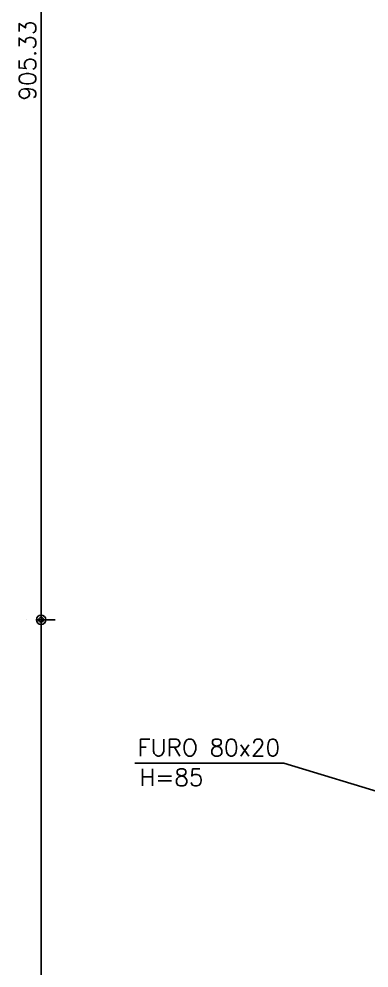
# Model space of a CAD drawing. Extents: x -40810 to 33675, y -2018 to 21213.
# Drawn here: x 14262 to 14540, y 3336 to 4092 of the extents above; entities that cross this region are included whole.
import ezdxf

# ---------------------------------------------------------------- set-up
doc = ezdxf.new("R2010")
doc.units = 0
doc.layers.add('26', color=1, linetype='Continuous')
doc.layers.add('42', color=7, linetype='Continuous')
doc.styles.get("Standard").update_dxf_attribs({"font": 'romans.shx', "width": 0.8})

msp = doc.modelspace()

# ---------------------------------------------------------------- linework, layer by layer
at = {"layer": '26', "color": 3, "linetype": 'Continuous'}
for p, q in [((14279.465, 4529.776), (14279.465, 3601.941)), ((14279.465, 3624.441), (14279.465, 294.941)), ((14268.046, 3613.191), (14268.046, 3613.191)), ((14275.546, 3613.191), (14290.715, 3613.191)), ((14275.719, 3613.191), (14275.719, 3613.191)), ((14283.219, 3613.191), (14290.715, 3613.191))]:
    msp.add_line(p, q, dxfattribs=at)
for radius in [3.746, 3.746, 1.867, 1.867]:
    msp.add_circle((14279.465, 3613.191), radius, dxfattribs=at)
at = {"layer": '42'}
for p, q in [((14472.696, 3498.996), (14353.997, 3498.996)), ((14653.284, 3443.694), (14472.696, 3498.996))]:
    msp.add_line(p, q, dxfattribs=at)

# ---------------------------------------------------------------- texts
at = {"layer": '26', "color": 3, "linetype": 'Continuous'}
msp.add_text('905.33', height=13.5, rotation=90, dxfattribs=at).set_placement((14275.415, 4026.709))
at = {"layer": '42'}
for s, p in [('FURO 80x20', (14356.193, 3504.617)), ('H=85', (14357.726, 3480.927))]:
    msp.add_text(s, height=13.5, dxfattribs=at).set_placement(p)

doc.saveas('drawing.dxf')
